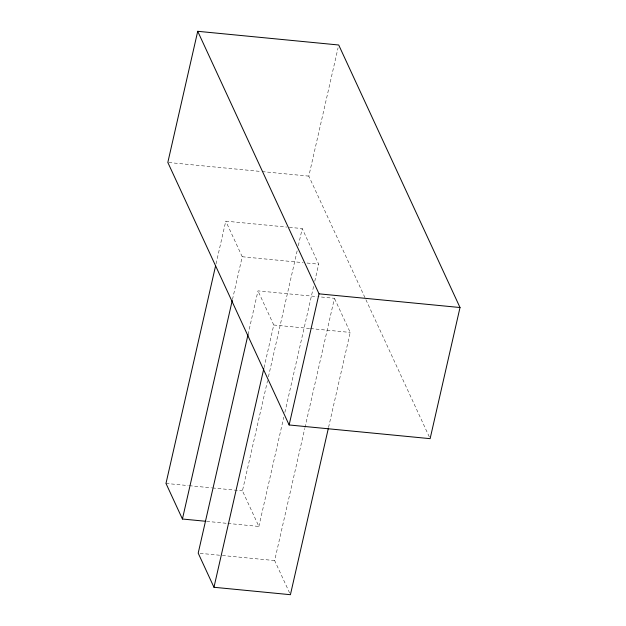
<?xml version="1.0" encoding="UTF-8"?>
<svg xmlns="http://www.w3.org/2000/svg" width="626" height="626" viewBox="0 0 626 626"><rect width="100%" height="100%" fill="white"/><g stroke="black" fill="none" stroke-linecap="round" stroke-linejoin="round"><path stroke-width="0.47" stroke-dasharray="3.13 2.35" d="M216.025 263.914L225.775 221.158L286.747 227.074M232.473 299.51L242.223 256.746L225.775 221.158M248.029 334.589L257.99 290.871L317.022 296.607M264.015 367.767L273.758 325.004L257.99 290.871M429.303 436.885L308.814 176.125L338.063 47.842M227.911 523.438L258.874 526.443L242.434 490.854L267.568 380.624M268.429 376.821L297.248 250.431M298.328 245.682L302.225 228.576L287.71 227.168M258.874 526.443L283.789 417.159M284.877 412.409L313.689 286.027M314.776 281.27L318.673 264.172L302.225 228.576M289.611 592.947L274.65 560.567L304.76 428.481M304.979 427.535L334.44 298.297L317.992 296.701M328.548 427.456L350.216 332.429L334.44 298.297M168.793 162.533L261.167 171.501M262.137 171.594L308.814 176.125M242.223 256.746L303.187 262.662M307.061 263.037L318.673 264.172M273.758 325.004L309.565 328.478M310.535 328.572L350.216 332.429M165.984 483.428L188.238 485.588M189.209 485.682L211.463 487.842M212.433 487.936L242.434 490.854M206.619 521.364L226.941 523.344M200.132 553.337L221.424 555.403M222.386 555.497L274.65 560.567"/><path stroke-width="0.94" d="M197.722 31.3L167.823 162.439L289.134 424.968L430.125 438.662L460.016 307.522L338.713 44.994L197.722 31.3L319.025 293.837L289.134 424.968M215.594 265.815L165.984 483.428L182.424 519.017L205.649 521.27M182.424 519.017L232.254 300.457M248.029 334.589L198.199 553.149L213.967 587.274L290.417 594.7L328.329 428.403M213.967 587.274L263.796 368.714M319.025 293.837L460.016 307.522"/></g></svg>
